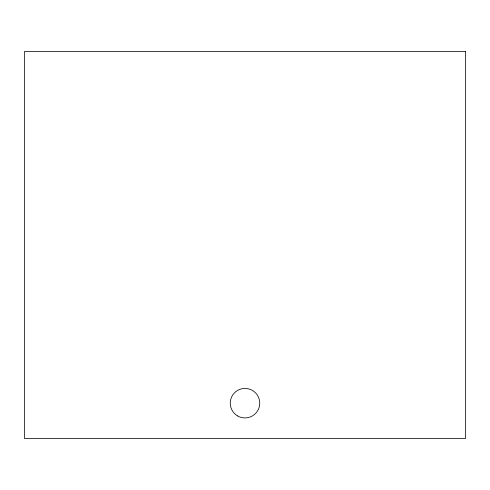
<?xml version="1.0" encoding="UTF-8"?>
<svg xmlns="http://www.w3.org/2000/svg" width="490" height="490" viewBox="0 0 490 490"><rect width="100%" height="100%" fill="white"/><g stroke="black" fill="none" stroke-linecap="round" stroke-linejoin="round"><path stroke-width="0.73" d="M465.5 51.444L24.5 51.444L24.5 438.556L465.5 438.556L465.5 51.444M237.626 415.949A14.749 14.749 0 0 0 259.749 403.178A14.749 14.749 0 0 0 237.626 390.408A14.749 14.749 0 0 0 237.626 415.949"/></g></svg>
